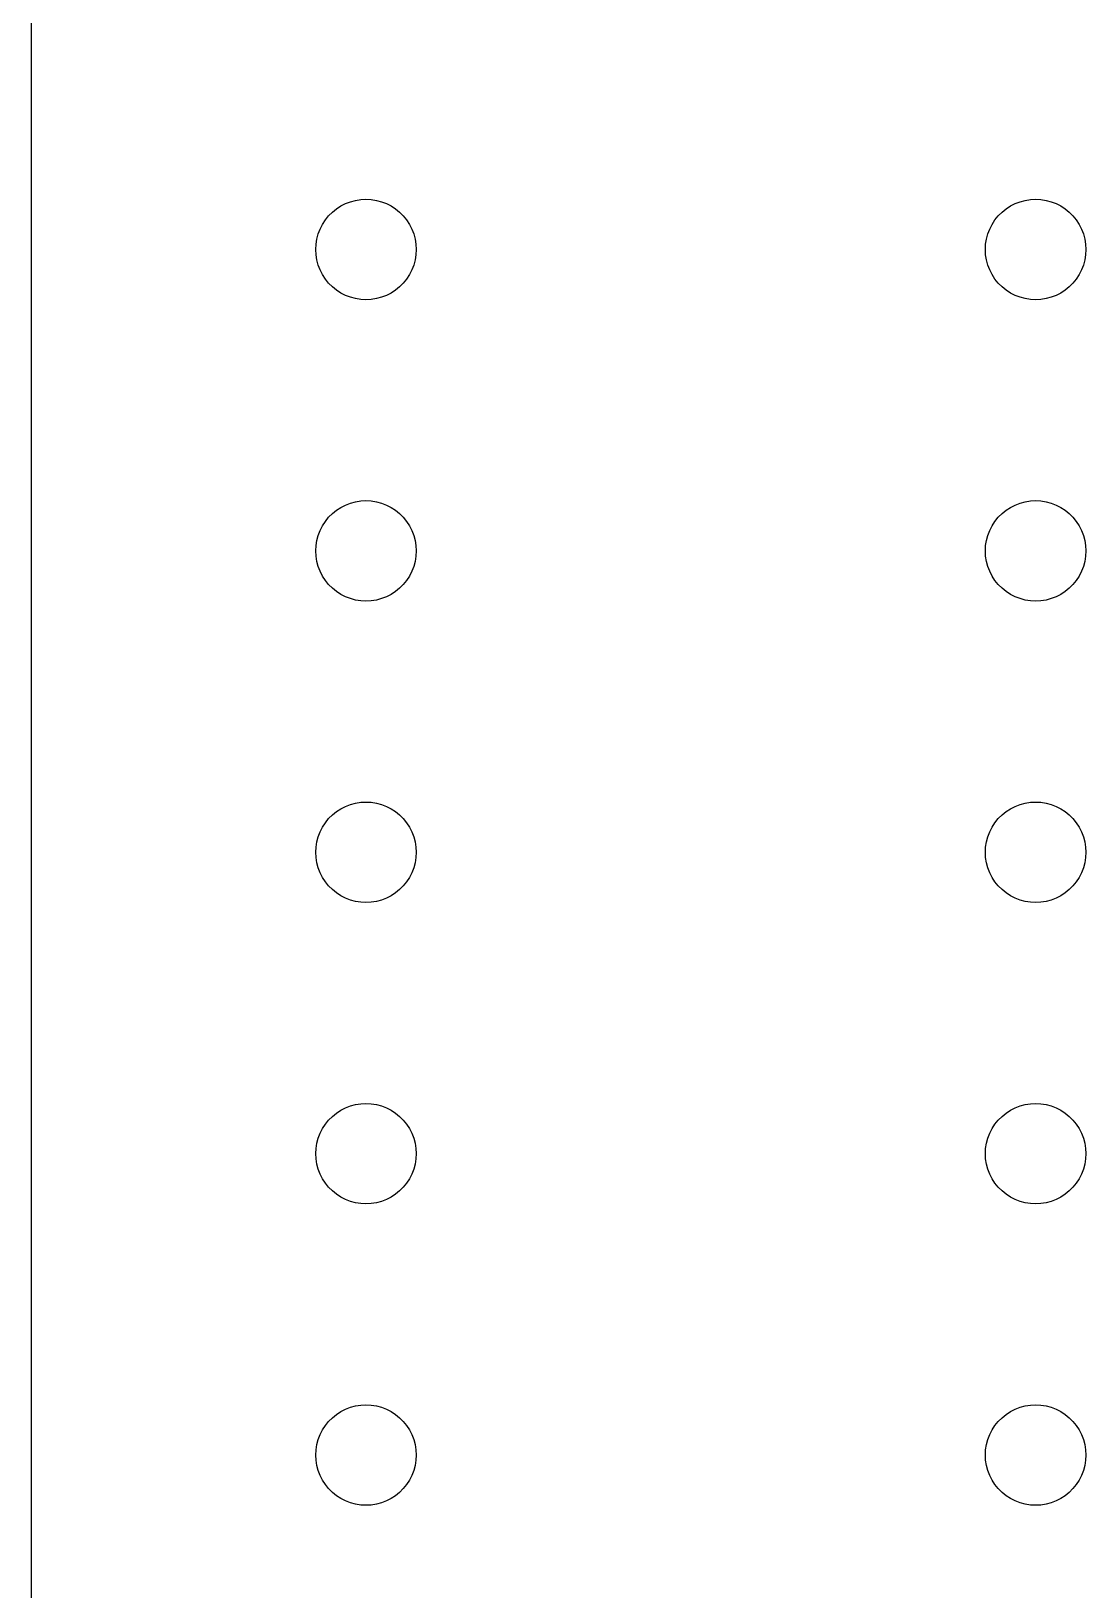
# Model space of a CAD drawing. Header units: metres. Extents: x -90 to 756, y -90 to 295.
# Drawn here: x -20 to -4.25, y 245.99 to 269.26 of the extents above; entities that cross this region are included whole.
import ezdxf

# ---------------------------------------------------------------- set-up
doc = ezdxf.new("R2010")
doc.units = ezdxf.units.M

msp = doc.modelspace()

# ---------------------------------------------------------------- linework, layer by layer
for p, q in [((-20, 295), (-20, 225)), ((-15.3051, 266.685), (-15.2318, 266.713)), ((-15.2318, 266.713), (-15.1559, 266.734)), ((-15.1559, 266.734), (-15.0784, 266.746)), ((-15.0784, 266.746), (-15, 266.75)), ((-15, 266.75), (-14.9216, 266.746)), ((-14.9216, 266.746), (-14.8441, 266.734)), ((-14.8441, 266.734), (-14.7682, 266.713)), ((-14.7682, 266.713), (-14.695, 266.685)), ((-5.30505, 266.685), (-5.23177, 266.713)), ((-5.23177, 266.713), (-5.15594, 266.734)), ((-5.15594, 266.734), (-5.0784, 266.746)), ((-5.0784, 266.746), (-5, 266.75)), ((-5, 266.75), (-4.92162, 266.746)), ((-4.92162, 266.746), (-4.84407, 266.734)), ((-4.84407, 266.734), (-4.76825, 266.713)), ((-4.76825, 266.713), (-4.69496, 266.685)), ((-15.6068, 266.441), (-15.5574, 266.502)), ((-15.5574, 266.502), (-15.5019, 266.557)), ((-15.5019, 266.557), (-15.4408, 266.607)), ((-15.4408, 266.607), (-15.375, 266.65)), ((-15.375, 266.65), (-15.3051, 266.685)), ((-14.695, 266.685), (-14.625, 266.65)), ((-14.625, 266.65), (-14.5592, 266.607)), ((-14.5592, 266.607), (-14.4982, 266.557)), ((-14.4982, 266.557), (-14.4426, 266.502)), ((-14.4426, 266.502), (-14.3932, 266.441)), ((-5.60677, 266.441), (-5.55737, 266.502)), ((-5.55737, 266.502), (-5.50186, 266.557)), ((-5.50186, 266.557), (-5.44084, 266.607)), ((-5.44084, 266.607), (-5.375, 266.65)), ((-5.375, 266.65), (-5.30505, 266.685)), ((-4.69496, 266.685), (-4.625, 266.65)), ((-4.625, 266.65), (-4.55917, 266.607)), ((-4.55917, 266.607), (-4.49815, 266.557)), ((-4.49815, 266.557), (-4.44264, 266.502)), ((-4.44264, 266.502), (-4.39325, 266.441)), ((-15.7133, 266.232), (-15.6852, 266.305)), ((-15.6852, 266.305), (-15.6495, 266.375)), ((-15.6495, 266.375), (-15.6068, 266.441)), ((-14.3932, 266.441), (-14.3505, 266.375)), ((-14.3505, 266.375), (-14.3148, 266.305)), ((-14.3148, 266.305), (-14.2867, 266.232)), ((-5.7133, 266.232), (-5.68517, 266.305)), ((-5.68517, 266.305), (-5.64952, 266.375)), ((-5.64952, 266.375), (-5.60677, 266.441)), ((-4.39325, 266.441), (-4.35049, 266.375)), ((-4.35049, 266.375), (-4.31485, 266.305)), ((-4.31485, 266.305), (-4.28671, 266.232)), ((-15.75, 266), (-15.7459, 266.078)), ((-15.7459, 266.078), (-15.7336, 266.156)), ((-15.7336, 266.156), (-15.7133, 266.232)), ((-14.2867, 266.232), (-14.2664, 266.156)), ((-14.2664, 266.156), (-14.2541, 266.078)), ((-14.2541, 266.078), (-14.25, 266)), ((-5.75, 266), (-5.7459, 266.078)), ((-5.7459, 266.078), (-5.73361, 266.156)), ((-5.73361, 266.156), (-5.7133, 266.232)), ((-4.28671, 266.232), (-4.2664, 266.156)), ((-4.2664, 266.156), (-4.25412, 266.078)), ((-4.25412, 266.078), (-4.25, 266)), ((-15.7459, 265.922), (-15.75, 266)), ((-15.7336, 265.844), (-15.7459, 265.922)), ((-15.7133, 265.768), (-15.7336, 265.844)), ((-14.2664, 265.844), (-14.2867, 265.768)), ((-14.2541, 265.922), (-14.2664, 265.844)), ((-14.25, 266), (-14.2541, 265.922)), ((-5.7459, 265.922), (-5.75, 266)), ((-5.73361, 265.844), (-5.7459, 265.922)), ((-5.7133, 265.768), (-5.73361, 265.844)), ((-4.2664, 265.844), (-4.28671, 265.768)), ((-4.25412, 265.922), (-4.2664, 265.844)), ((-4.25, 266), (-4.25412, 265.922)), ((-15.6852, 265.695), (-15.7133, 265.768)), ((-15.6495, 265.625), (-15.6852, 265.695)), ((-15.6068, 265.559), (-15.6495, 265.625)), ((-15.5574, 265.498), (-15.6068, 265.559)), ((-14.3932, 265.559), (-14.4426, 265.498)), ((-14.3505, 265.625), (-14.3932, 265.559)), ((-14.3148, 265.695), (-14.3505, 265.625)), ((-14.2867, 265.768), (-14.3148, 265.695)), ((-5.68517, 265.695), (-5.7133, 265.768)), ((-5.64952, 265.625), (-5.68517, 265.695)), ((-5.60677, 265.559), (-5.64952, 265.625)), ((-5.55737, 265.498), (-5.60677, 265.559)), ((-4.39325, 265.559), (-4.44264, 265.498)), ((-4.35049, 265.625), (-4.39325, 265.559)), ((-4.31485, 265.695), (-4.35049, 265.625)), ((-4.28671, 265.768), (-4.31485, 265.695)), ((-15.5019, 265.443), (-15.5574, 265.498)), ((-15.4408, 265.393), (-15.5019, 265.443)), ((-15.375, 265.35), (-15.4408, 265.393)), ((-15.3051, 265.315), (-15.375, 265.35)), ((-15.2318, 265.287), (-15.3051, 265.315)), ((-14.695, 265.315), (-14.7682, 265.287)), ((-14.625, 265.35), (-14.695, 265.315)), ((-14.5592, 265.393), (-14.625, 265.35)), ((-14.4982, 265.443), (-14.5592, 265.393)), ((-14.4426, 265.498), (-14.4982, 265.443)), ((-5.50186, 265.443), (-5.55737, 265.498)), ((-5.44084, 265.393), (-5.50186, 265.443)), ((-5.375, 265.35), (-5.44084, 265.393)), ((-5.30505, 265.315), (-5.375, 265.35)), ((-5.23177, 265.287), (-5.30505, 265.315)), ((-4.69496, 265.315), (-4.76825, 265.287)), ((-4.625, 265.35), (-4.69496, 265.315)), ((-4.55917, 265.393), (-4.625, 265.35)), ((-4.49815, 265.443), (-4.55917, 265.393)), ((-4.44264, 265.498), (-4.49815, 265.443)), ((-15.1559, 265.266), (-15.2318, 265.287)), ((-15.0784, 265.254), (-15.1559, 265.266)), ((-15, 265.25), (-15.0784, 265.254)), ((-14.9216, 265.254), (-15, 265.25)), ((-14.8441, 265.266), (-14.9216, 265.254)), ((-14.7682, 265.287), (-14.8441, 265.266)), ((-5.15594, 265.266), (-5.23177, 265.287)), ((-5.0784, 265.254), (-5.15594, 265.266)), ((-5, 265.25), (-5.0784, 265.254)), ((-4.92162, 265.254), (-5, 265.25)), ((-4.84407, 265.266), (-4.92162, 265.254)), ((-4.76825, 265.287), (-4.84407, 265.266)), ((-15.5574, 262.002), (-15.5019, 262.057)), ((-15.5019, 262.057), (-15.4408, 262.107)), ((-15.4408, 262.107), (-15.375, 262.15)), ((-15.375, 262.15), (-15.3051, 262.185)), ((-15.3051, 262.185), (-15.2318, 262.213)), ((-15.2318, 262.213), (-15.1559, 262.234)), ((-15.1559, 262.234), (-15.0784, 262.246)), ((-15.0784, 262.246), (-15, 262.25)), ((-15, 262.25), (-14.9216, 262.246)), ((-14.9216, 262.246), (-14.8441, 262.234)), ((-14.8441, 262.234), (-14.7682, 262.213)), ((-14.7682, 262.213), (-14.695, 262.185)), ((-14.695, 262.185), (-14.625, 262.15)), ((-14.625, 262.15), (-14.5592, 262.107)), ((-14.5592, 262.107), (-14.4982, 262.057)), ((-14.4982, 262.057), (-14.4426, 262.002)), ((-5.55737, 262.002), (-5.50186, 262.057)), ((-5.50186, 262.057), (-5.44084, 262.107)), ((-5.44084, 262.107), (-5.375, 262.15)), ((-5.375, 262.15), (-5.30505, 262.185)), ((-5.30505, 262.185), (-5.23177, 262.213)), ((-5.23177, 262.213), (-5.15594, 262.234)), ((-5.15594, 262.234), (-5.0784, 262.246)), ((-5.0784, 262.246), (-5, 262.25)), ((-5, 262.25), (-4.92162, 262.246)), ((-4.92162, 262.246), (-4.84407, 262.234)), ((-4.84407, 262.234), (-4.76825, 262.213)), ((-4.76825, 262.213), (-4.69496, 262.185)), ((-4.69496, 262.185), (-4.625, 262.15)), ((-4.625, 262.15), (-4.55917, 262.107)), ((-4.55917, 262.107), (-4.49815, 262.057)), ((-4.49815, 262.057), (-4.44264, 262.002)), ((-15.6852, 261.805), (-15.6495, 261.875)), ((-15.6495, 261.875), (-15.6068, 261.941)), ((-15.6068, 261.941), (-15.5574, 262.002)), ((-14.4426, 262.002), (-14.3932, 261.941)), ((-14.3932, 261.941), (-14.3505, 261.875)), ((-14.3505, 261.875), (-14.3148, 261.805)), ((-5.68517, 261.805), (-5.64952, 261.875)), ((-5.64952, 261.875), (-5.60677, 261.941)), ((-5.60677, 261.941), (-5.55737, 262.002)), ((-4.44264, 262.002), (-4.39325, 261.941)), ((-4.39325, 261.941), (-4.35049, 261.875)), ((-4.35049, 261.875), (-4.31485, 261.805)), ((-15.7459, 261.578), (-15.7336, 261.656)), ((-15.7336, 261.656), (-15.7133, 261.732)), ((-15.7133, 261.732), (-15.6852, 261.805)), ((-14.3148, 261.805), (-14.2867, 261.732)), ((-14.2867, 261.732), (-14.2664, 261.656)), ((-14.2664, 261.656), (-14.2541, 261.578)), ((-5.7459, 261.578), (-5.73361, 261.656)), ((-5.73361, 261.656), (-5.7133, 261.732)), ((-5.7133, 261.732), (-5.68517, 261.805)), ((-4.31485, 261.805), (-4.28671, 261.732)), ((-4.28671, 261.732), (-4.2664, 261.656)), ((-4.2664, 261.656), (-4.25412, 261.578)), ((-15.75, 261.5), (-15.7459, 261.578)), ((-15.7459, 261.422), (-15.75, 261.5)), ((-15.7336, 261.344), (-15.7459, 261.422)), ((-14.2541, 261.422), (-14.2664, 261.344)), ((-14.2541, 261.578), (-14.25, 261.5)), ((-14.25, 261.5), (-14.2541, 261.422)), ((-5.75, 261.5), (-5.7459, 261.578)), ((-5.7459, 261.422), (-5.75, 261.5)), ((-5.73361, 261.344), (-5.7459, 261.422)), ((-4.25412, 261.422), (-4.2664, 261.344)), ((-4.25412, 261.578), (-4.25, 261.5)), ((-4.25, 261.5), (-4.25412, 261.422)), ((-15.7133, 261.268), (-15.7336, 261.344)), ((-15.6852, 261.195), (-15.7133, 261.268)), ((-15.6495, 261.125), (-15.6852, 261.195)), ((-15.6068, 261.059), (-15.6495, 261.125)), ((-14.3505, 261.125), (-14.3932, 261.059)), ((-14.3148, 261.195), (-14.3505, 261.125)), ((-14.2867, 261.268), (-14.3148, 261.195)), ((-14.2664, 261.344), (-14.2867, 261.268)), ((-5.7133, 261.268), (-5.73361, 261.344)), ((-5.68517, 261.195), (-5.7133, 261.268)), ((-5.64952, 261.125), (-5.68517, 261.195)), ((-5.60677, 261.059), (-5.64952, 261.125)), ((-4.35049, 261.125), (-4.39325, 261.059)), ((-4.31485, 261.195), (-4.35049, 261.125)), ((-4.28671, 261.268), (-4.31485, 261.195)), ((-4.2664, 261.344), (-4.28671, 261.268)), ((-15.5574, 260.998), (-15.6068, 261.059)), ((-15.5019, 260.943), (-15.5574, 260.998)), ((-15.4408, 260.893), (-15.5019, 260.943)), ((-15.375, 260.85), (-15.4408, 260.893)), ((-14.5592, 260.893), (-14.625, 260.85)), ((-14.4982, 260.943), (-14.5592, 260.893)), ((-14.4426, 260.998), (-14.4982, 260.943)), ((-14.3932, 261.059), (-14.4426, 260.998)), ((-5.55737, 260.998), (-5.60677, 261.059)), ((-5.50186, 260.943), (-5.55737, 260.998)), ((-5.44084, 260.893), (-5.50186, 260.943)), ((-5.375, 260.85), (-5.44084, 260.893)), ((-4.55917, 260.893), (-4.625, 260.85)), ((-4.49815, 260.943), (-4.55917, 260.893)), ((-4.44264, 260.998), (-4.49815, 260.943)), ((-4.39325, 261.059), (-4.44264, 260.998)), ((-15.3051, 260.815), (-15.375, 260.85)), ((-15.2318, 260.787), (-15.3051, 260.815)), ((-15.1559, 260.766), (-15.2318, 260.787)), ((-15.0784, 260.754), (-15.1559, 260.766)), ((-15, 260.75), (-15.0784, 260.754)), ((-14.9216, 260.754), (-15, 260.75)), ((-14.8441, 260.766), (-14.9216, 260.754)), ((-14.7682, 260.787), (-14.8441, 260.766)), ((-14.695, 260.815), (-14.7682, 260.787)), ((-14.625, 260.85), (-14.695, 260.815)), ((-5.30505, 260.815), (-5.375, 260.85)), ((-5.23177, 260.787), (-5.30505, 260.815)), ((-5.15594, 260.766), (-5.23177, 260.787)), ((-5.0784, 260.754), (-5.15594, 260.766)), ((-5, 260.75), (-5.0784, 260.754)), ((-4.92162, 260.754), (-5, 260.75)), ((-4.84407, 260.766), (-4.92162, 260.754)), ((-4.76825, 260.787), (-4.84407, 260.766)), ((-4.69496, 260.815), (-4.76825, 260.787)), ((-4.625, 260.85), (-4.69496, 260.815)), ((-15.4408, 257.607), (-15.375, 257.65)), ((-15.375, 257.65), (-15.3051, 257.685)), ((-15.3051, 257.685), (-15.2318, 257.713)), ((-15.2318, 257.713), (-15.1559, 257.734)), ((-15.1559, 257.734), (-15.0784, 257.746)), ((-15.0784, 257.746), (-15, 257.75)), ((-15, 257.75), (-14.9216, 257.746)), ((-14.9216, 257.746), (-14.8441, 257.734)), ((-14.8441, 257.734), (-14.7682, 257.713)), ((-14.7682, 257.713), (-14.695, 257.685)), ((-14.695, 257.685), (-14.625, 257.65)), ((-14.625, 257.65), (-14.5592, 257.607)), ((-5.44084, 257.607), (-5.375, 257.65)), ((-5.375, 257.65), (-5.30505, 257.685)), ((-5.30505, 257.685), (-5.23177, 257.713)), ((-5.23177, 257.713), (-5.15594, 257.734)), ((-5.15594, 257.734), (-5.0784, 257.746)), ((-5.0784, 257.746), (-5, 257.75)), ((-5, 257.75), (-4.92162, 257.746)), ((-4.92162, 257.746), (-4.84407, 257.734)), ((-4.84407, 257.734), (-4.76825, 257.713)), ((-4.76825, 257.713), (-4.69496, 257.685)), ((-4.69496, 257.685), (-4.625, 257.65)), ((-4.625, 257.65), (-4.55917, 257.607)), ((-15.6495, 257.375), (-15.6068, 257.441)), ((-15.6068, 257.441), (-15.5574, 257.502)), ((-15.5574, 257.502), (-15.5019, 257.557)), ((-15.5019, 257.557), (-15.4408, 257.607)), ((-14.5592, 257.607), (-14.4982, 257.557)), ((-14.4982, 257.557), (-14.4426, 257.502)), ((-14.4426, 257.502), (-14.3932, 257.441)), ((-14.3932, 257.441), (-14.3505, 257.375)), ((-5.64952, 257.375), (-5.60677, 257.441)), ((-5.60677, 257.441), (-5.55737, 257.502)), ((-5.55737, 257.502), (-5.50186, 257.557)), ((-5.50186, 257.557), (-5.44084, 257.607)), ((-4.55917, 257.607), (-4.49815, 257.557)), ((-4.49815, 257.557), (-4.44264, 257.502)), ((-4.44264, 257.502), (-4.39325, 257.441)), ((-4.39325, 257.441), (-4.35049, 257.375)), ((-15.7336, 257.156), (-15.7133, 257.232)), ((-15.7133, 257.232), (-15.6852, 257.305)), ((-15.6852, 257.305), (-15.6495, 257.375)), ((-14.3505, 257.375), (-14.3148, 257.305)), ((-14.3148, 257.305), (-14.2867, 257.232)), ((-14.2867, 257.232), (-14.2664, 257.156)), ((-5.73361, 257.156), (-5.7133, 257.232)), ((-5.7133, 257.232), (-5.68517, 257.305)), ((-5.68517, 257.305), (-5.64952, 257.375)), ((-4.35049, 257.375), (-4.31485, 257.305)), ((-4.31485, 257.305), (-4.28671, 257.232)), ((-4.28671, 257.232), (-4.2664, 257.156)), ((-15.75, 257), (-15.7459, 257.078)), ((-15.7459, 256.922), (-15.75, 257)), ((-15.7459, 257.078), (-15.7336, 257.156)), ((-14.2664, 257.156), (-14.2541, 257.078)), ((-14.2541, 257.078), (-14.25, 257)), ((-14.25, 257), (-14.2541, 256.922)), ((-5.75, 257), (-5.7459, 257.078)), ((-5.7459, 256.922), (-5.75, 257)), ((-5.7459, 257.078), (-5.73361, 257.156)), ((-4.2664, 257.156), (-4.25412, 257.078)), ((-4.25412, 257.078), (-4.25, 257)), ((-4.25, 257), (-4.25412, 256.922)), ((-15.7336, 256.844), (-15.7459, 256.922)), ((-15.7133, 256.768), (-15.7336, 256.844)), ((-15.6852, 256.695), (-15.7133, 256.768)), ((-15.6495, 256.625), (-15.6852, 256.695)), ((-14.3148, 256.695), (-14.3505, 256.625)), ((-14.2867, 256.768), (-14.3148, 256.695)), ((-14.2664, 256.844), (-14.2867, 256.768)), ((-14.2541, 256.922), (-14.2664, 256.844)), ((-5.73361, 256.844), (-5.7459, 256.922)), ((-5.7133, 256.768), (-5.73361, 256.844)), ((-5.68517, 256.695), (-5.7133, 256.768)), ((-5.64952, 256.625), (-5.68517, 256.695)), ((-4.31485, 256.695), (-4.35049, 256.625)), ((-4.28671, 256.768), (-4.31485, 256.695)), ((-4.2664, 256.844), (-4.28671, 256.768)), ((-4.25412, 256.922), (-4.2664, 256.844)), ((-15.6068, 256.559), (-15.6495, 256.625)), ((-15.5574, 256.498), (-15.6068, 256.559)), ((-15.5019, 256.443), (-15.5574, 256.498)), ((-14.4426, 256.498), (-14.4982, 256.443)), ((-14.3932, 256.559), (-14.4426, 256.498)), ((-14.3505, 256.625), (-14.3932, 256.559)), ((-5.60677, 256.559), (-5.64952, 256.625)), ((-5.55737, 256.498), (-5.60677, 256.559)), ((-5.50186, 256.443), (-5.55737, 256.498)), ((-4.44264, 256.498), (-4.49815, 256.443)), ((-4.39325, 256.559), (-4.44264, 256.498)), ((-4.35049, 256.625), (-4.39325, 256.559)), ((-15.4408, 256.393), (-15.5019, 256.443)), ((-15.375, 256.35), (-15.4408, 256.393)), ((-15.3051, 256.315), (-15.375, 256.35)), ((-15.2318, 256.287), (-15.3051, 256.315)), ((-15.1559, 256.266), (-15.2318, 256.287)), ((-15.0784, 256.254), (-15.1559, 256.266)), ((-15, 256.25), (-15.0784, 256.254)), ((-14.9216, 256.254), (-15, 256.25)), ((-14.8441, 256.266), (-14.9216, 256.254)), ((-14.7682, 256.287), (-14.8441, 256.266)), ((-14.695, 256.315), (-14.7682, 256.287)), ((-14.625, 256.35), (-14.695, 256.315)), ((-14.5592, 256.393), (-14.625, 256.35)), ((-14.4982, 256.443), (-14.5592, 256.393)), ((-5.44084, 256.393), (-5.50186, 256.443)), ((-5.375, 256.35), (-5.44084, 256.393)), ((-5.30505, 256.315), (-5.375, 256.35)), ((-5.23177, 256.287), (-5.30505, 256.315)), ((-5.15594, 256.266), (-5.23177, 256.287)), ((-5.0784, 256.254), (-5.15594, 256.266)), ((-5, 256.25), (-5.0784, 256.254)), ((-4.92162, 256.254), (-5, 256.25)), ((-4.84407, 256.266), (-4.92162, 256.254)), ((-4.76825, 256.287), (-4.84407, 256.266)), ((-4.69496, 256.315), (-4.76825, 256.287)), ((-4.625, 256.35), (-4.69496, 256.315)), ((-4.55917, 256.393), (-4.625, 256.35)), ((-4.49815, 256.443), (-4.55917, 256.393)), ((-15.3051, 253.185), (-15.2318, 253.213)), ((-15.2318, 253.213), (-15.1559, 253.234)), ((-15.1559, 253.234), (-15.0784, 253.246)), ((-15.0784, 253.246), (-15, 253.25)), ((-15, 253.25), (-14.9216, 253.246)), ((-14.9216, 253.246), (-14.8441, 253.234)), ((-14.8441, 253.234), (-14.7682, 253.213)), ((-14.7682, 253.213), (-14.695, 253.185)), ((-5.30505, 253.185), (-5.23177, 253.213)), ((-5.23177, 253.213), (-5.15594, 253.234)), ((-5.15594, 253.234), (-5.0784, 253.246)), ((-5.0784, 253.246), (-5, 253.25)), ((-5, 253.25), (-4.92162, 253.246)), ((-4.92162, 253.246), (-4.84407, 253.234)), ((-4.84407, 253.234), (-4.76825, 253.213)), ((-4.76825, 253.213), (-4.69496, 253.185)), ((-15.6068, 252.941), (-15.5574, 253.002)), ((-15.5574, 253.002), (-15.5019, 253.057)), ((-15.5019, 253.057), (-15.4408, 253.107)), ((-15.4408, 253.107), (-15.375, 253.15)), ((-15.375, 253.15), (-15.3051, 253.185)), ((-14.695, 253.185), (-14.625, 253.15)), ((-14.625, 253.15), (-14.5592, 253.107)), ((-14.5592, 253.107), (-14.4982, 253.057)), ((-14.4982, 253.057), (-14.4426, 253.002)), ((-14.4426, 253.002), (-14.3932, 252.941)), ((-5.60677, 252.941), (-5.55737, 253.002)), ((-5.55737, 253.002), (-5.50186, 253.057)), ((-5.50186, 253.057), (-5.44084, 253.107)), ((-5.44084, 253.107), (-5.375, 253.15)), ((-5.375, 253.15), (-5.30505, 253.185)), ((-4.69496, 253.185), (-4.625, 253.15)), ((-4.625, 253.15), (-4.55917, 253.107)), ((-4.55917, 253.107), (-4.49815, 253.057)), ((-4.49815, 253.057), (-4.44264, 253.002)), ((-4.44264, 253.002), (-4.39325, 252.941)), ((-15.7133, 252.732), (-15.6852, 252.805)), ((-15.6852, 252.805), (-15.6495, 252.875)), ((-15.6495, 252.875), (-15.6068, 252.941)), ((-14.3932, 252.941), (-14.3505, 252.875)), ((-14.3505, 252.875), (-14.3148, 252.805)), ((-14.3148, 252.805), (-14.2867, 252.732)), ((-5.7133, 252.732), (-5.68517, 252.805)), ((-5.68517, 252.805), (-5.64952, 252.875)), ((-5.64952, 252.875), (-5.60677, 252.941)), ((-4.39325, 252.941), (-4.35049, 252.875)), ((-4.35049, 252.875), (-4.31485, 252.805)), ((-4.31485, 252.805), (-4.28671, 252.732)), ((-15.75, 252.5), (-15.7459, 252.578)), ((-15.7459, 252.578), (-15.7336, 252.656)), ((-15.7336, 252.656), (-15.7133, 252.732)), ((-14.2867, 252.732), (-14.2664, 252.656)), ((-14.2664, 252.656), (-14.2541, 252.578)), ((-14.2541, 252.578), (-14.25, 252.5)), ((-5.75, 252.5), (-5.7459, 252.578)), ((-5.7459, 252.578), (-5.73361, 252.656)), ((-5.73361, 252.656), (-5.7133, 252.732)), ((-4.28671, 252.732), (-4.2664, 252.656)), ((-4.2664, 252.656), (-4.25412, 252.578)), ((-4.25412, 252.578), (-4.25, 252.5)), ((-15.7459, 252.422), (-15.75, 252.5)), ((-15.7336, 252.344), (-15.7459, 252.422)), ((-15.7133, 252.268), (-15.7336, 252.344)), ((-14.2664, 252.344), (-14.2867, 252.268)), ((-14.2541, 252.422), (-14.2664, 252.344)), ((-14.25, 252.5), (-14.2541, 252.422)), ((-5.7459, 252.422), (-5.75, 252.5)), ((-5.73361, 252.344), (-5.7459, 252.422)), ((-5.7133, 252.268), (-5.73361, 252.344)), ((-4.2664, 252.344), (-4.28671, 252.268)), ((-4.25412, 252.422), (-4.2664, 252.344)), ((-4.25, 252.5), (-4.25412, 252.422)), ((-15.6852, 252.195), (-15.7133, 252.268)), ((-15.6495, 252.125), (-15.6852, 252.195)), ((-15.6068, 252.059), (-15.6495, 252.125)), ((-15.5574, 251.998), (-15.6068, 252.059)), ((-14.3932, 252.059), (-14.4426, 251.998)), ((-14.3505, 252.125), (-14.3932, 252.059)), ((-14.3148, 252.195), (-14.3505, 252.125)), ((-14.2867, 252.268), (-14.3148, 252.195)), ((-5.68517, 252.195), (-5.7133, 252.268)), ((-5.64952, 252.125), (-5.68517, 252.195)), ((-5.60677, 252.059), (-5.64952, 252.125)), ((-5.55737, 251.998), (-5.60677, 252.059)), ((-4.39325, 252.059), (-4.44264, 251.998)), ((-4.35049, 252.125), (-4.39325, 252.059)), ((-4.31485, 252.195), (-4.35049, 252.125)), ((-4.28671, 252.268), (-4.31485, 252.195)), ((-15.5019, 251.943), (-15.5574, 251.998)), ((-15.4408, 251.893), (-15.5019, 251.943)), ((-15.375, 251.85), (-15.4408, 251.893)), ((-15.3051, 251.815), (-15.375, 251.85)), ((-15.2318, 251.787), (-15.3051, 251.815)), ((-14.695, 251.815), (-14.7682, 251.787)), ((-14.625, 251.85), (-14.695, 251.815)), ((-14.5592, 251.893), (-14.625, 251.85)), ((-14.4982, 251.943), (-14.5592, 251.893)), ((-14.4426, 251.998), (-14.4982, 251.943)), ((-5.50186, 251.943), (-5.55737, 251.998)), ((-5.44084, 251.893), (-5.50186, 251.943)), ((-5.375, 251.85), (-5.44084, 251.893)), ((-5.30505, 251.815), (-5.375, 251.85)), ((-5.23177, 251.787), (-5.30505, 251.815)), ((-4.69496, 251.815), (-4.76825, 251.787)), ((-4.625, 251.85), (-4.69496, 251.815)), ((-4.55917, 251.893), (-4.625, 251.85)), ((-4.49815, 251.943), (-4.55917, 251.893)), ((-4.44264, 251.998), (-4.49815, 251.943)), ((-15.1559, 251.766), (-15.2318, 251.787)), ((-15.0784, 251.754), (-15.1559, 251.766)), ((-15, 251.75), (-15.0784, 251.754)), ((-14.9216, 251.754), (-15, 251.75)), ((-14.8441, 251.766), (-14.9216, 251.754)), ((-14.7682, 251.787), (-14.8441, 251.766)), ((-5.15594, 251.766), (-5.23177, 251.787)), ((-5.0784, 251.754), (-5.15594, 251.766)), ((-5, 251.75), (-5.0784, 251.754)), ((-4.92162, 251.754), (-5, 251.75)), ((-4.84407, 251.766), (-4.92162, 251.754)), ((-4.76825, 251.787), (-4.84407, 251.766)), ((-15.5574, 248.502), (-15.5019, 248.557)), ((-15.5019, 248.557), (-15.4408, 248.607)), ((-15.4408, 248.607), (-15.375, 248.65)), ((-15.375, 248.65), (-15.3051, 248.685)), ((-15.3051, 248.685), (-15.2318, 248.713)), ((-15.2318, 248.713), (-15.1559, 248.734)), ((-15.1559, 248.734), (-15.0784, 248.746)), ((-15.0784, 248.746), (-15, 248.75)), ((-15, 248.75), (-14.9216, 248.746)), ((-14.9216, 248.746), (-14.8441, 248.734)), ((-14.8441, 248.734), (-14.7682, 248.713)), ((-14.7682, 248.713), (-14.695, 248.685)), ((-14.695, 248.685), (-14.625, 248.65)), ((-14.625, 248.65), (-14.5592, 248.607)), ((-14.5592, 248.607), (-14.4982, 248.557)), ((-14.4982, 248.557), (-14.4426, 248.502)), ((-5.55737, 248.502), (-5.50186, 248.557)), ((-5.50186, 248.557), (-5.44084, 248.607)), ((-5.44084, 248.607), (-5.375, 248.65)), ((-5.375, 248.65), (-5.30505, 248.685)), ((-5.30505, 248.685), (-5.23177, 248.713)), ((-5.23177, 248.713), (-5.15594, 248.734)), ((-5.15594, 248.734), (-5.0784, 248.746)), ((-5.0784, 248.746), (-5, 248.75)), ((-5, 248.75), (-4.92162, 248.746)), ((-4.92162, 248.746), (-4.84407, 248.734)), ((-4.84407, 248.734), (-4.76825, 248.713)), ((-4.76825, 248.713), (-4.69496, 248.685)), ((-4.69496, 248.685), (-4.625, 248.65)), ((-4.625, 248.65), (-4.55917, 248.607)), ((-4.55917, 248.607), (-4.49815, 248.557)), ((-4.49815, 248.557), (-4.44264, 248.502)), ((-15.6852, 248.305), (-15.6495, 248.375)), ((-15.6495, 248.375), (-15.6068, 248.441)), ((-15.6068, 248.441), (-15.5574, 248.502)), ((-14.4426, 248.502), (-14.3932, 248.441)), ((-14.3932, 248.441), (-14.3505, 248.375)), ((-14.3505, 248.375), (-14.3148, 248.305)), ((-5.68517, 248.305), (-5.64952, 248.375)), ((-5.64952, 248.375), (-5.60677, 248.441)), ((-5.60677, 248.441), (-5.55737, 248.502)), ((-4.44264, 248.502), (-4.39325, 248.441)), ((-4.39325, 248.441), (-4.35049, 248.375)), ((-4.35049, 248.375), (-4.31485, 248.305)), ((-15.7459, 248.078), (-15.7336, 248.156)), ((-15.7336, 248.156), (-15.7133, 248.232)), ((-15.7133, 248.232), (-15.6852, 248.305)), ((-14.3148, 248.305), (-14.2867, 248.232)), ((-14.2867, 248.232), (-14.2664, 248.156)), ((-14.2664, 248.156), (-14.2541, 248.078)), ((-5.7459, 248.078), (-5.73361, 248.156)), ((-5.73361, 248.156), (-5.7133, 248.232)), ((-5.7133, 248.232), (-5.68517, 248.305)), ((-4.31485, 248.305), (-4.28671, 248.232)), ((-4.28671, 248.232), (-4.2664, 248.156)), ((-4.2664, 248.156), (-4.25412, 248.078)), ((-15.75, 248), (-15.7459, 248.078)), ((-15.7459, 247.922), (-15.75, 248)), ((-15.7336, 247.844), (-15.7459, 247.922)), ((-14.2541, 247.922), (-14.2664, 247.844)), ((-14.2541, 248.078), (-14.25, 248)), ((-14.25, 248), (-14.2541, 247.922)), ((-5.75, 248), (-5.7459, 248.078)), ((-5.7459, 247.922), (-5.75, 248)), ((-5.73361, 247.844), (-5.7459, 247.922)), ((-4.25412, 247.922), (-4.2664, 247.844)), ((-4.25412, 248.078), (-4.25, 248)), ((-4.25, 248), (-4.25412, 247.922)), ((-15.7133, 247.768), (-15.7336, 247.844)), ((-15.6852, 247.695), (-15.7133, 247.768)), ((-15.6495, 247.625), (-15.6852, 247.695)), ((-15.6068, 247.559), (-15.6495, 247.625)), ((-14.3505, 247.625), (-14.3932, 247.559)), ((-14.3148, 247.695), (-14.3505, 247.625)), ((-14.2867, 247.768), (-14.3148, 247.695)), ((-14.2664, 247.844), (-14.2867, 247.768)), ((-5.7133, 247.768), (-5.73361, 247.844)), ((-5.68517, 247.695), (-5.7133, 247.768)), ((-5.64952, 247.625), (-5.68517, 247.695)), ((-5.60677, 247.559), (-5.64952, 247.625)), ((-4.35049, 247.625), (-4.39325, 247.559)), ((-4.31485, 247.695), (-4.35049, 247.625)), ((-4.28671, 247.768), (-4.31485, 247.695)), ((-4.2664, 247.844), (-4.28671, 247.768)), ((-15.5574, 247.498), (-15.6068, 247.559)), ((-15.5019, 247.443), (-15.5574, 247.498)), ((-15.4408, 247.393), (-15.5019, 247.443)), ((-15.375, 247.35), (-15.4408, 247.393)), ((-14.5592, 247.393), (-14.625, 247.35)), ((-14.4982, 247.443), (-14.5592, 247.393)), ((-14.4426, 247.498), (-14.4982, 247.443)), ((-14.3932, 247.559), (-14.4426, 247.498)), ((-5.55737, 247.498), (-5.60677, 247.559)), ((-5.50186, 247.443), (-5.55737, 247.498)), ((-5.44084, 247.393), (-5.50186, 247.443)), ((-5.375, 247.35), (-5.44084, 247.393)), ((-4.55917, 247.393), (-4.625, 247.35)), ((-4.49815, 247.443), (-4.55917, 247.393)), ((-4.44264, 247.498), (-4.49815, 247.443)), ((-4.39325, 247.559), (-4.44264, 247.498)), ((-15.3051, 247.315), (-15.375, 247.35)), ((-15.2318, 247.287), (-15.3051, 247.315)), ((-15.1559, 247.266), (-15.2318, 247.287)), ((-15.0784, 247.254), (-15.1559, 247.266)), ((-15, 247.25), (-15.0784, 247.254)), ((-14.9216, 247.254), (-15, 247.25)), ((-14.8441, 247.266), (-14.9216, 247.254)), ((-14.7682, 247.287), (-14.8441, 247.266)), ((-14.695, 247.315), (-14.7682, 247.287)), ((-14.625, 247.35), (-14.695, 247.315)), ((-5.30505, 247.315), (-5.375, 247.35)), ((-5.23177, 247.287), (-5.30505, 247.315)), ((-5.15594, 247.266), (-5.23177, 247.287)), ((-5.0784, 247.254), (-5.15594, 247.266)), ((-5, 247.25), (-5.0784, 247.254)), ((-4.92162, 247.254), (-5, 247.25)), ((-4.84407, 247.266), (-4.92162, 247.254)), ((-4.76825, 247.287), (-4.84407, 247.266)), ((-4.69496, 247.315), (-4.76825, 247.287)), ((-4.625, 247.35), (-4.69496, 247.315))]:
    msp.add_line(p, q)

doc.saveas('drawing.dxf')
